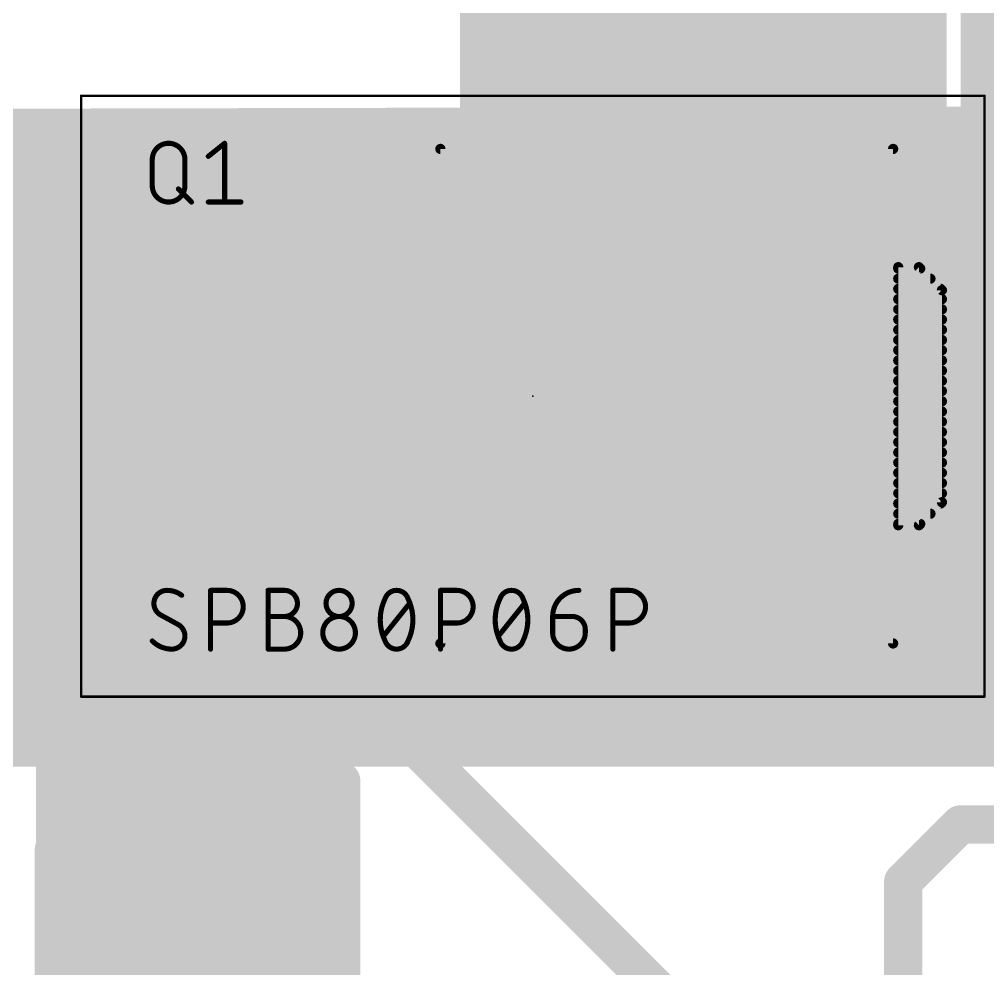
# Model space of a CAD drawing. Extents: x 0 to 6.01, y 0 to 3.
# Drawn here: x 0.448 to 1.206, y 0.652 to 1.395 of the extents above; entities that cross this region are included whole.
import ezdxf

# ---------------------------------------------------------------- set-up
doc = ezdxf.new("R2010")
doc.units = 0
for name, color, linetype in [('1', 12, 'CONTINUOUS'), ('16', 132, 'CONTINUOUS'), ('18', 110, 'CONTINUOUS'), ('21', 253, 'CONTINUOUS'), ('23', 53, 'CONTINUOUS'), ('25', 253, 'CONTINUOUS'), ('27', 253, 'CONTINUOUS'), ('39', 12, 'CONTINUOUS'), ('51', 253, 'CONTINUOUS')]:
    doc.layers.add(name, color=color, linetype=linetype)

# ---------------------------------------------------------------- blocks, each defined once
blk = doc.blocks.new('RECT')
blk.add_solid([(-0.5, -0.5), (0.5, -0.5), (-0.5, 0.5), (0.5, 0.5)])
blk = doc.blocks.new('ROUNDV')
at = {"const_width": 0.5}
blk.add_lwpolyline([(0, -0.25, 1), (0, 0.25, 1), (0, -0.25)], format="xyb", dxfattribs=at)

msp = doc.modelspace()

# ---------------------------------------------------------------- linework, layer by layer
at = {"layer": '1', "const_width": 0.03}
for points in [[(0.808, 1.258858), (0.808, 1.725)], [(1.159, 1.641), (1.159, 1.258858)], [(1.2, 1.481), (1.2, 1.275)], [(0.808, 1.41), (1.159, 1.41)], [(0.808, 1.38), (1.159, 1.38)], [(0.808, 1.35), (1.159, 1.35)], [(0.808, 1.32), (1.159, 1.32)], [(0.808, 1.29), (1.159, 1.29)], [(1.57252, 0.90248), (1.2, 1.275)], [(0.808, 1.26), (1.159, 1.26)], [(0.972795, 1.258858), (0.808, 1.258858)], [(0.972795, 1.115), (0.972795, 1.258858)], [(1.159, 1.258858), (1.002795, 1.258858)], [(1.002795, 1.258858), (1.002795, 1.115)], [(0.972795, 1.23), (1.002795, 1.23)], [(0.681, 1.2), (0.590157, 1.2)], [(0.748, 1.133), (0.681, 1.2)], [(0.972795, 1.2), (1.002795, 1.2)], [(0.972795, 1.17), (1.002795, 1.17)], [(0.972795, 1.14), (1.002795, 1.14)], [(0.748, 0.835465), (0.748, 1.133)], [(1.002795, 1.115), (0.972795, 1.115)], [(0.972795, 0.941142), (0.972795, 1.085)], [(0.972795, 1.085), (1.002795, 1.085)], [(1.002795, 1.085), (1.002795, 0.941142)], [(0.972795, 1.08), (1.002795, 1.08)], [(0.476, 1.07), (0.688, 1.07)], [(0.476, 0.69), (0.476, 1.07)], [(0.688, 1.07), (0.688, 0.82353)], [(0.476, 1.05), (0.688, 1.05)], [(0.972795, 1.05), (1.002795, 1.05)], [(0.507292, 1.039104), (0.50381, 1.035622)], [(0.511386, 1.04184), (0.507292, 1.039104)], [(0.515936, 1.043724), (0.511386, 1.04184)], [(0.520766, 1.044685), (0.515936, 1.043724)], [(0.590157, 1.044685), (0.520766, 1.044685)], [(0.590157, 1.000001), (0.590157, 1.044685)], [(0.659549, 1.044685), (0.590158, 1.044685)], [(0.590158, 1.044685), (0.590158, 1.000001)], [(0.664379, 1.043724), (0.659549, 1.044685)], [(0.668929, 1.04184), (0.664379, 1.043724)], [(0.673023, 1.039104), (0.668929, 1.04184)], [(0.676505, 1.035622), (0.673023, 1.039104)], [(0.501074, 1.031527), (0.499189, 1.026977)], [(0.50381, 1.035622), (0.501074, 1.031527)], [(0.679241, 1.031527), (0.676505, 1.035622)], [(0.681126, 1.026977), (0.679241, 1.031527)], [(0.499189, 1.026977), (0.498228, 1.022147)], [(0.682086, 1.022147), (0.681126, 1.026977)], [(0.476, 1.02), (0.498228, 1.02)], [(0.498228, 1.022147), (0.498228, 1)], [(0.590157, 1.02), (0.590158, 1.02)], [(0.682086, 1), (0.682086, 1.022147)], [(0.682086, 1.02), (0.688, 1.02)], [(0.972795, 1.02), (1.002795, 1.02)], [(0.498228, 1), (0.590156, 1)], [(0.590156, 0.999999), (0.498228, 0.999999)], [(0.498228, 0.999999), (0.498228, 0.977853)], [(0.590156, 1), (0.590156, 0.999999)], [(0.590158, 1.000001), (0.590157, 1.000001)], [(0.590157, 0.955315), (0.590157, 0.999999)], [(0.590157, 0.999999), (0.590158, 0.999999)], [(0.590158, 0.999999), (0.590158, 0.955315)], [(0.590159, 0.999999), (0.590159, 1)], [(0.590159, 1), (0.682086, 1)], [(0.682086, 0.999999), (0.590159, 0.999999)], [(0.682086, 0.977853), (0.682086, 0.999999)], [(0.476, 0.99), (0.498228, 0.99)], [(0.590157, 0.99), (0.590158, 0.99)], [(0.682086, 0.99), (0.688, 0.99)], [(0.972795, 0.99), (1.002795, 0.99)], [(0.498228, 0.977853), (0.499189, 0.973023)], [(0.499189, 0.973023), (0.501074, 0.968473)], [(0.679241, 0.968473), (0.681126, 0.973023)], [(0.681126, 0.973023), (0.682086, 0.977853)], [(0.501074, 0.968473), (0.50381, 0.964378)], [(0.50381, 0.964378), (0.507292, 0.960896)], [(0.673023, 0.960896), (0.676505, 0.964378)], [(0.676505, 0.964378), (0.679241, 0.968473)], [(0.476, 0.96), (0.508633, 0.96)], [(0.507292, 0.960896), (0.511386, 0.95816)], [(0.511386, 0.95816), (0.515936, 0.956276)], [(0.515936, 0.956276), (0.520766, 0.955315)], [(0.590157, 0.96), (0.590158, 0.96)], [(0.659549, 0.955315), (0.664379, 0.956276)], [(0.664379, 0.956276), (0.668929, 0.95816)], [(0.668929, 0.95816), (0.673023, 0.960896)], [(0.671682, 0.96), (0.688, 0.96)], [(0.972795, 0.96), (1.002795, 0.96)], [(0.520766, 0.955315), (0.590157, 0.955315)], [(0.590158, 0.955315), (0.659549, 0.955315)], [(0.808, 0.921), (0.808, 0.941142)], [(0.808, 0.941142), (0.972795, 0.941142)], [(1.002795, 0.941142), (1.159, 0.941142)], [(1.159, 0.941142), (1.159, 0.921)], [(0.476, 0.93), (0.688, 0.93)], [(0.808, 0.93), (1.159, 0.93)], [(1.159, 0.921), (0.808, 0.921)], [(0.476, 0.9), (0.688, 0.9)], [(0.476, 0.87), (0.688, 0.87)], [(0.476, 0.84), (0.688, 0.84)], [(0.975, 0.608465), (0.748, 0.835465)], [(0.688, 0.82353), (0.697134, 0.801477)], [(0.476, 0.81), (0.693604, 0.81)], [(0.697134, 0.801477), (0.7, 0.798612)], [(0.7, 0.798612), (0.7, 0.69)], [(0.476, 0.78), (0.7, 0.78)], [(1.184764, 0.764764), (1.14, 0.72)], [(1.300945, 0.764764), (1.184764, 0.764764)], [(0.475, 0.4), (0.475, 0.745)], [(0.475, 0.745), (0.7, 0.745)], [(0.476, 0.75), (0.7, 0.75)], [(0.7, 0.745), (0.7, 0.075)], [(0.475, 0.72), (0.7, 0.72)], [(0.476, 0.72), (0.7, 0.72)], [(1.14, 0.72), (1.14, 0.67)], [(0.475, 0.69), (0.7, 0.69)], [(0.7, 0.69), (0.476, 0.69)], [(0.476, 0.69), (0.7, 0.69)], [(0.475, 0.66), (0.7, 0.66)]]:
    msp.add_lwpolyline(points, dxfattribs=at)
at = {"layer": '1', "const_width": 0.015}
for points in [[(0.808, 1.3875, 1), (0.808, 1.3725)], [(1.159, 1.3725, 1), (1.159, 1.3875)], [(0.808, 1.3575, 1), (0.808, 1.3425)], [(1.159, 1.3425, 1), (1.159, 1.3575)], [(0.808, 1.3275, 1), (0.808, 1.3125)], [(1.159, 1.3125, 1), (1.159, 1.3275)], [(0.808, 1.2975, 1), (0.808, 1.2825)], [(1.159, 1.2825, 1), (1.159, 1.2975)], [(1.205303, 1.280303, 1), (1.194697, 1.269697)], [(1.1925, 1.275, 1), (1.2075, 1.275)], [(0.808, 1.2675, 1), (0.808, 1.2525)], [(0.808, 1.266358, 1), (0.808, 1.251358)], [(0.980295, 1.258858, 1), (0.965295, 1.258858)], [(0.972795, 1.251358, 1), (0.972795, 1.266358)], [(1.002795, 1.266358, 1), (1.002795, 1.251358)], [(1.010295, 1.258858, 1), (0.995295, 1.258858)], [(1.159, 1.2525, 1), (1.159, 1.2675)], [(1.159, 1.251358, 1), (1.159, 1.266358)], [(0.8005, 1.258858, 1), (0.8155, 1.258858)], [(1.1515, 1.258858, 1), (1.1665, 1.258858)], [(0.972795, 1.2375, 1), (0.972795, 1.2225)], [(1.002795, 1.2225, 1), (1.002795, 1.2375)], [(0.590157, 1.2075, 1), (0.590157, 1.1925)], [(0.686303, 1.205303, 1), (0.675697, 1.194697)], [(0.681, 1.1925, 1), (0.681, 1.2075)], [(0.972795, 1.2075, 1), (0.972795, 1.1925)], [(1.002795, 1.1925, 1), (1.002795, 1.2075)], [(0.972795, 1.1775, 1), (0.972795, 1.1625)], [(1.002795, 1.1625, 1), (1.002795, 1.1775)], [(0.972795, 1.1475, 1), (0.972795, 1.1325)], [(1.002795, 1.1325, 1), (1.002795, 1.1475)], [(0.7555, 1.133, 1), (0.7405, 1.133)], [(0.742697, 1.127697, 1), (0.753303, 1.138303)], [(0.972795, 1.1225, 1), (0.972795, 1.1075)], [(1.002795, 1.1075, 1), (1.002795, 1.1225)], [(0.965295, 1.115, 1), (0.980295, 1.115)], [(0.995295, 1.115, 1), (1.010295, 1.115)], [(0.980295, 1.085, 1), (0.965295, 1.085)], [(0.972795, 1.0925, 1), (0.972795, 1.0775)], [(1.010295, 1.085, 1), (0.995295, 1.085)], [(1.002795, 1.0775, 1), (1.002795, 1.0925)], [(0.972795, 1.0875, 1), (0.972795, 1.0725)], [(1.002795, 1.0725, 1), (1.002795, 1.0875)], [(0.476, 1.0775, 1), (0.476, 1.0625)], [(0.4835, 1.07, 1), (0.4685, 1.07)], [(0.6955, 1.07, 1), (0.6805, 1.07)], [(0.688, 1.0625, 1), (0.688, 1.0775)], [(0.476, 1.0575, 1), (0.476, 1.0425)], [(0.688, 1.0425, 1), (0.688, 1.0575)], [(0.972795, 1.0575, 1), (0.972795, 1.0425)], [(1.002795, 1.0425, 1), (1.002795, 1.0575)], [(0.512595, 1.0338, 1), (0.501988, 1.044407)], [(0.508516, 1.048769, 1), (0.514256, 1.034911)], [(0.515553, 1.035604, 1), (0.507219, 1.048076)], [(0.514473, 1.05108, 1), (0.517399, 1.036368)], [(0.518806, 1.036795, 1), (0.513066, 1.050653)], [(0.520766, 1.052185, 1), (0.520766, 1.037185)], [(0.522229, 1.037329, 1), (0.519303, 1.052041)], [(0.597657, 1.044685, 1), (0.582657, 1.044685)], [(0.590158, 1.052185, 1), (0.590158, 1.037185)], [(0.597658, 1.044685, 1), (0.582658, 1.044685)], [(0.590157, 1.037185, 1), (0.590157, 1.052185)], [(0.661012, 1.052041, 1), (0.658086, 1.037329)], [(0.667249, 1.050653, 1), (0.661509, 1.036795)], [(0.659549, 1.037185, 1), (0.659549, 1.052185)], [(0.673095, 1.048076, 1), (0.664762, 1.035604)], [(0.662916, 1.036368, 1), (0.665842, 1.05108)], [(0.678326, 1.044407, 1), (0.66772, 1.0338)], [(0.666058, 1.034911, 1), (0.671799, 1.048769)], [(0.508003, 1.028657, 1), (0.494144, 1.034397)], [(0.498506, 1.040925, 1), (0.509113, 1.030318)], [(0.510046, 1.031455, 1), (0.497574, 1.039788)], [(0.503125, 1.04534, 1), (0.511459, 1.032868)], [(0.668856, 1.032868, 1), (0.67719, 1.04534)], [(0.682741, 1.039788, 1), (0.670269, 1.031455)], [(0.671202, 1.030318, 1), (0.681809, 1.040925)], [(0.68617, 1.034397, 1), (0.672312, 1.028657)], [(0.506545, 1.025514, 1), (0.491833, 1.02844)], [(0.494838, 1.035694, 1), (0.50731, 1.02736)], [(0.673005, 1.02736, 1), (0.685477, 1.035694)], [(0.688482, 1.02844, 1), (0.67377, 1.025514)], [(0.476, 1.0275, 1), (0.476, 1.0125)], [(0.505728, 1.022147, 1), (0.490728, 1.022147)], [(0.490872, 1.02361, 1), (0.505584, 1.020684)], [(0.49226, 1.029847, 1), (0.506118, 1.024107)], [(0.498228, 1.0125, 1), (0.498228, 1.0275)], [(0.590157, 1.0275, 1), (0.590157, 1.0125)], [(0.590158, 1.0125, 1), (0.590158, 1.0275)], [(0.674197, 1.024107, 1), (0.688055, 1.029847)], [(0.689586, 1.022147, 1), (0.674586, 1.022147)], [(0.682086, 1.0275, 1), (0.682086, 1.0125)], [(0.674731, 1.020684, 1), (0.689442, 1.02361)], [(0.688, 1.0125, 1), (0.688, 1.0275)], [(0.972795, 1.0275, 1), (0.972795, 1.0125)], [(1.002795, 1.0125, 1), (1.002795, 1.0275)], [(0.498228, 1.0075, 1), (0.498228, 0.9925)], [(0.498228, 1.007499, 1), (0.498228, 0.992499)], [(0.505728, 0.999999, 1), (0.490728, 0.999999)], [(0.597656, 1, 1), (0.582656, 1)], [(0.590157, 1.007501, 1), (0.590157, 0.992501)], [(0.597657, 0.999999, 1), (0.582657, 0.999999)], [(0.590157, 1.007499, 1), (0.590157, 0.992499)], [(0.597658, 0.999999, 1), (0.582658, 0.999999)], [(0.597659, 1, 1), (0.582659, 1)], [(0.590159, 1.0075, 1), (0.590159, 0.9925)], [(0.590159, 1.007499, 1), (0.590159, 0.992499)], [(0.590156, 0.9925, 1), (0.590156, 1.0075)], [(0.590156, 0.992499, 1), (0.590156, 1.007499)], [(0.590158, 0.992501, 1), (0.590158, 1.007501)], [(0.590158, 0.992499, 1), (0.590158, 1.007499)], [(0.689586, 0.999999, 1), (0.674586, 0.999999)], [(0.682086, 0.9925, 1), (0.682086, 1.0075)], [(0.682086, 0.992499, 1), (0.682086, 1.007499)], [(0.476, 0.9975, 1), (0.476, 0.9825)], [(0.490728, 1, 1), (0.505728, 1)], [(0.498228, 0.9825, 1), (0.498228, 0.9975)], [(0.582656, 0.999999, 1), (0.597656, 0.999999)], [(0.582657, 1.000001, 1), (0.597657, 1.000001)], [(0.590157, 0.9975, 1), (0.590157, 0.9825)], [(0.582658, 1.000001, 1), (0.597658, 1.000001)], [(0.582659, 0.999999, 1), (0.597659, 0.999999)], [(0.590158, 0.9825, 1), (0.590158, 0.9975)], [(0.674586, 1, 1), (0.689586, 1)], [(0.682086, 0.9975, 1), (0.682086, 0.9825)], [(0.688, 0.9825, 1), (0.688, 0.9975)], [(0.972795, 0.9975, 1), (0.972795, 0.9825)], [(1.002795, 0.9825, 1), (1.002795, 0.9975)], [(0.505584, 0.979316, 1), (0.490872, 0.976389)], [(0.506118, 0.975893, 1), (0.49226, 0.970153)], [(0.688055, 0.970153, 1), (0.674197, 0.975893)], [(0.689442, 0.976389, 1), (0.674731, 0.979316)], [(0.490728, 0.977853, 1), (0.505728, 0.977853)], [(0.491833, 0.971559, 1), (0.506545, 0.974486)], [(0.50731, 0.97264, 1), (0.494838, 0.964306)], [(0.494144, 0.965603, 1), (0.508003, 0.971343)], [(0.509113, 0.969682, 1), (0.498506, 0.959075)], [(0.681809, 0.959075, 1), (0.671202, 0.969682)], [(0.672312, 0.971343, 1), (0.68617, 0.965603)], [(0.685477, 0.964306, 1), (0.673005, 0.97264)], [(0.67377, 0.974486, 1), (0.688482, 0.971559)], [(0.674586, 0.977853, 1), (0.689586, 0.977853)], [(0.476, 0.9675, 1), (0.476, 0.9525)], [(0.497574, 0.960212, 1), (0.510046, 0.968545)], [(0.511459, 0.967132, 1), (0.503125, 0.95466)], [(0.501988, 0.955593, 1), (0.512595, 0.966199)], [(0.514256, 0.965089, 1), (0.508516, 0.951231)], [(0.507219, 0.951924, 1), (0.515553, 0.964396)], [(0.517399, 0.963632, 1), (0.514473, 0.94892)], [(0.508633, 0.9525, 1), (0.508633, 0.9675)], [(0.513066, 0.949347, 1), (0.518806, 0.963205)], [(0.590157, 0.9675, 1), (0.590157, 0.9525)], [(0.590158, 0.9525, 1), (0.590158, 0.9675)], [(0.661509, 0.963205, 1), (0.667249, 0.949347)], [(0.664762, 0.964396, 1), (0.673095, 0.951924)], [(0.665842, 0.94892, 1), (0.662916, 0.963632)], [(0.671682, 0.9675, 1), (0.671682, 0.9525)], [(0.66772, 0.966199, 1), (0.678326, 0.955593)], [(0.671799, 0.951231, 1), (0.666058, 0.965089)], [(0.67719, 0.95466, 1), (0.668856, 0.967132)], [(0.670269, 0.968545, 1), (0.682741, 0.960212)], [(0.688, 0.9525, 1), (0.688, 0.9675)], [(0.972795, 0.9675, 1), (0.972795, 0.9525)], [(1.002795, 0.9525, 1), (1.002795, 0.9675)], [(0.520766, 0.962815, 1), (0.520766, 0.947815)], [(0.519303, 0.947959, 1), (0.522229, 0.962671)], [(0.590158, 0.962815, 1), (0.590158, 0.947815)], [(0.590157, 0.947815, 1), (0.590157, 0.962815)], [(0.658086, 0.962671, 1), (0.661012, 0.947959)], [(0.659549, 0.947815, 1), (0.659549, 0.962815)], [(0.582657, 0.955315, 1), (0.597657, 0.955315)], [(0.582658, 0.955315, 1), (0.597658, 0.955315)], [(0.8155, 0.941142, 1), (0.8005, 0.941142)], [(0.808, 0.948642, 1), (0.808, 0.933642)], [(0.972795, 0.933642, 1), (0.972795, 0.948642)], [(1.002795, 0.948642, 1), (1.002795, 0.933642)], [(1.1665, 0.941142, 1), (1.1515, 0.941142)], [(1.159, 0.933642, 1), (1.159, 0.948642)], [(0.965295, 0.941142, 1), (0.980295, 0.941142)], [(0.995295, 0.941142, 1), (1.010295, 0.941142)], [(0.476, 0.9375, 1), (0.476, 0.9225)], [(0.688, 0.9225, 1), (0.688, 0.9375)], [(0.808, 0.9375, 1), (0.808, 0.9225)], [(1.159, 0.9225, 1), (1.159, 0.9375)], [(0.808, 0.9285, 1), (0.808, 0.9135)], [(1.159, 0.9135, 1), (1.159, 0.9285)], [(0.8005, 0.921, 1), (0.8155, 0.921)], [(1.1515, 0.921, 1), (1.1665, 0.921)], [(0.476, 0.9075, 1), (0.476, 0.8925)], [(0.688, 0.8925, 1), (0.688, 0.9075)], [(0.476, 0.8775, 1), (0.476, 0.8625)], [(0.688, 0.8625, 1), (0.688, 0.8775)], [(0.476, 0.8475, 1), (0.476, 0.8325)], [(0.688, 0.8325, 1), (0.688, 0.8475)], [(0.753303, 0.840768, 1), (0.742697, 0.830161)], [(0.7405, 0.835465, 1), (0.7555, 0.835465)], [(0.694929, 0.8264, 1), (0.681071, 0.82066)], [(0.6805, 0.82353, 1), (0.6955, 0.82353)], [(0.476, 0.8175, 1), (0.476, 0.8025)], [(0.693604, 0.8025, 1), (0.693604, 0.8175)], [(0.702438, 0.806781, 1), (0.691831, 0.796174)], [(0.690205, 0.798607, 1), (0.704064, 0.804347)], [(0.7075, 0.798612, 1), (0.6925, 0.798612)], [(0.694697, 0.793308, 1), (0.705303, 0.803915)], [(0.476, 0.7875, 1), (0.476, 0.7725)], [(0.7, 0.7725, 1), (0.7, 0.7875)], [(1.184764, 0.772264, 1), (1.184764, 0.757264)], [(1.190067, 0.75946, 1), (1.17946, 0.770067)], [(0.4825, 0.745, 1), (0.4675, 0.745)], [(0.475, 0.7525, 1), (0.475, 0.7375)], [(0.476, 0.7575, 1), (0.476, 0.7425)], [(0.7075, 0.745, 1), (0.6925, 0.745)], [(0.7, 0.7425, 1), (0.7, 0.7575)], [(0.7, 0.7375, 1), (0.7, 0.7525)], [(0.475, 0.7275, 1), (0.475, 0.7125)], [(0.476, 0.7275, 1), (0.476, 0.7125)], [(0.7, 0.7125, 1), (0.7, 0.7275)], [(0.7, 0.7125, 1), (0.7, 0.7275)], [(1.1475, 0.72, 1), (1.1325, 0.72)], [(1.134697, 0.725303, 1), (1.145303, 0.714697)], [(0.475, 0.6975, 1), (0.475, 0.6825)], [(0.476, 0.6975, 1), (0.476, 0.6825)], [(0.476, 0.6975, 1), (0.476, 0.6825)], [(0.4685, 0.69, 1), (0.4835, 0.69)], [(0.6925, 0.69, 1), (0.7075, 0.69)], [(0.7, 0.6825, 1), (0.7, 0.6975)], [(0.7, 0.6825, 1), (0.7, 0.6975)], [(0.7, 0.6825, 1), (0.7, 0.6975)], [(0.475, 0.6675, 1), (0.475, 0.6525)], [(0.7, 0.6525, 1), (0.7, 0.6675)], [(1.1325, 0.67, 1), (1.1475, 0.67)]]:
    msp.add_lwpolyline(points, format="xyb", dxfattribs=at)
at = {"layer": '16', "const_width": 0.03}
for points in [[(0.405, 1.31), (2.615, 1.315)], [(0.105, 1.29), (3.27, 1.29)], [(0.105, 1.26), (3.27, 1.26)], [(0.105, 1.23), (3.27, 1.23)], [(0.105, 1.2), (3.27, 1.2)], [(0.105, 1.17), (3.27, 1.17)], [(0.105, 1.14), (3.265, 1.14)], [(0.105, 1.11), (3.235, 1.11)], [(0.105, 1.08), (3.205, 1.08)], [(0.105, 1.05), (3.175, 1.05)], [(0.105, 1.02), (3.145, 1.02)], [(0.105, 0.99), (3.115, 0.99)], [(0.105, 0.96), (3.085, 0.96)], [(0.105, 0.93), (3.055, 0.93)], [(0.105, 0.9), (3.025, 0.9)], [(0.105, 0.87), (2.995, 0.87)], [(0.105, 0.84), (2.965, 0.84)], [(2.95, 0.825), (0.105, 0.825)], [(1.14, 0.67), (1.14, 0.525709)]]:
    msp.add_lwpolyline(points, dxfattribs=at)
at = {"layer": '16', "const_width": 0.015}
msp.add_lwpolyline([(1.1475, 0.67, 1), (1.1325, 0.67)], format="xyb", dxfattribs=at)
at = {"layer": '21', "const_width": 0.008}
for points in [[(0.777598, 0.906417), (0.777598, 1.293583)], [(0.777598, 1.293583), (1.132087, 1.293583)], [(1.132087, 0.906417), (0.777598, 0.906417)]]:
    msp.add_lwpolyline(points, dxfattribs=at)
at = {"layer": '21', "const_width": 0.004}
for points in [[(0.779598, 1.293583, 1), (0.775598, 1.293583)], [(0.777598, 1.295583, 1), (0.777598, 1.291583)], [(1.132087, 1.291583, 1), (1.132087, 1.295583)], [(0.777598, 0.908417, 1), (0.777598, 0.904417)], [(1.132087, 0.904417, 1), (1.132087, 0.908417)], [(0.775598, 0.906417, 1), (0.779598, 0.906417)]]:
    msp.add_lwpolyline(points, format="xyb", dxfattribs=at)
at = {"layer": '23'}
msp.add_point((0.85, 1.1), dxfattribs=at)
at = {"layer": '25'}
for points, const_width in [([(0.577555, 1.285222, 1), (0.552, 1.285222)], 0.004), ([(0.609651, 1.298, 1), (0.607651, 1.298)], 0.002), ([(0.609276, 1.297219, 1), (0.608027, 1.298781)], 0.002), ([(0.595249, 1.288559, 1), (0.596498, 1.286997)], 0.002), ([(0.553, 1.285222, 1), (0.551, 1.285222)], 0.002), ([(0.551, 1.285222, 1), (0.553, 1.285222)], 0.002), ([(0.578555, 1.285222, 1), (0.576555, 1.285222)], 0.002), ([(0.576555, 1.285222, 1), (0.578555, 1.285222)], 0.002), ([(0.552, 1.264778, 1), (0.577555, 1.264778)], 0.004), ([(0.553, 1.264778, 1), (0.551, 1.264778)], 0.002), ([(0.578555, 1.264778, 1), (0.576555, 1.264778)], 0.002), ([(0.551, 1.264778, 1), (0.553, 1.264778)], 0.002), ([(0.573151, 1.262929, 1), (0.571737, 1.261515)], 0.002), ([(0.576555, 1.264778, 1), (0.578555, 1.264778)], 0.002), ([(0.581959, 1.251293, 1), (0.583374, 1.252707)], 0.002), ([(0.595874, 1.253, 1), (0.595874, 1.251)], 0.002), ([(0.607651, 1.252, 1), (0.609651, 1.252)], 0.002), ([(0.621429, 1.251, 1), (0.621429, 1.253)], 0.002)]:
    msp.add_lwpolyline(points, format="xyb", dxfattribs=dict(at, const_width=const_width))
at = {"layer": '25', "const_width": 0.004}
for points in [[(0.595874, 1.287778), (0.608651, 1.298)], [(0.608651, 1.298), (0.608651, 1.252)], [(0.552, 1.264778), (0.552, 1.285222)], [(0.577555, 1.285222), (0.577555, 1.264778)], [(0.572444, 1.262222), (0.582667, 1.252)], [(0.595874, 1.252), (0.621429, 1.252)]]:
    msp.add_lwpolyline(points, dxfattribs=at)
at = {"layer": '27'}
for points, const_width in [([(0.5635, 0.948, 0.414217), (0.553278, 0.937778)], 0.004), ([(0.575, 0.944167, 0.162274), (0.5635, 0.948)], 0.004), ([(0.5635, 0.949, 1), (0.5635, 0.947)], 0.002), ([(0.5635, 0.947, 1), (0.5635, 0.949)], 0.002), ([(0.598667, 0.948, 1), (0.596667, 0.948)], 0.002), ([(0.597667, 0.949, 1), (0.597667, 0.947)], 0.002), ([(0.610444, 0.922444, 1), (0.610444, 0.948)], 0.004), ([(0.610444, 0.949, 1), (0.610444, 0.947)], 0.002), ([(0.610444, 0.947, 1), (0.610444, 0.949)], 0.002), ([(0.643666, 0.948, 1), (0.641666, 0.948)], 0.002), ([(0.642666, 0.949, 1), (0.642666, 0.947)], 0.002), ([(0.655444, 0.927555, 1), (0.655444, 0.948)], 0.004), ([(0.655444, 0.949, 1), (0.655444, 0.947)], 0.002), ([(0.655444, 0.947, 1), (0.655444, 0.949)], 0.002), ([(0.7085, 0.937778, 1), (0.688055, 0.937778)], 0.004), ([(0.743277, 0.948, 0.320464), (0.734333, 0.941611)], 0.004), ([(0.752222, 0.941611, 0.320465), (0.743277, 0.948)], 0.004), ([(0.743277, 0.949, 1), (0.743277, 0.947)], 0.002), ([(0.743277, 0.947, 1), (0.743277, 0.949)], 0.002), ([(0.778666, 0.948, 1), (0.776666, 0.948)], 0.002), ([(0.777666, 0.949, 1), (0.777666, 0.947)], 0.002), ([(0.790444, 0.922444, 1), (0.790444, 0.948)], 0.004), ([(0.790444, 0.949, 1), (0.790444, 0.947)], 0.002), ([(0.790444, 0.947, 1), (0.790444, 0.949)], 0.002), ([(0.833277, 0.948, 0.320464), (0.824332, 0.941611)], 0.004), ([(0.842221, 0.941611, 0.320465), (0.833277, 0.948)], 0.004), ([(0.833277, 0.949, 1), (0.833277, 0.947)], 0.002), ([(0.833277, 0.947, 1), (0.833277, 0.949)], 0.002), ([(0.885944, 0.948, 0.414212), (0.865499, 0.927555)], 0.004), ([(0.885944, 0.947, 1), (0.885944, 0.949)], 0.002), ([(0.913666, 0.948, 1), (0.911666, 0.948)], 0.002), ([(0.912666, 0.949, 1), (0.912666, 0.947)], 0.002), ([(0.925443, 0.922444, 1), (0.925443, 0.948)], 0.004), ([(0.925443, 0.949, 1), (0.925443, 0.947)], 0.002), ([(0.925443, 0.947, 1), (0.925443, 0.949)], 0.002), ([(0.5744, 0.943367, 1), (0.5756, 0.944967)], 0.002), ([(0.734333, 0.941611, 0.113888), (0.7305, 0.925)], 0.004), ([(0.733387, 0.941935, 1), (0.735279, 0.941287)], 0.002), ([(0.735232, 0.941173, 1), (0.733434, 0.942049)], 0.002), ([(0.756055, 0.925, 0.113888), (0.752222, 0.941611)], 0.004), ([(0.753121, 0.942049, 1), (0.751323, 0.941173)], 0.002), ([(0.751276, 0.941287, 1), (0.753168, 0.941935)], 0.002), ([(0.824333, 0.941611, 0.113888), (0.820499, 0.925)], 0.004), ([(0.823386, 0.941935, 1), (0.825278, 0.941287)], 0.002), ([(0.825231, 0.941173, 1), (0.823434, 0.942049)], 0.002), ([(0.846055, 0.925, 0.113888), (0.842221, 0.941611)], 0.004), ([(0.84312, 0.942049, 1), (0.841323, 0.941173)], 0.002), ([(0.841276, 0.941287, 1), (0.843167, 0.941935)], 0.002), ([(0.553278, 0.937778, 0.265567), (0.558389, 0.928833)], 0.004), ([(0.554278, 0.937778, 1), (0.552278, 0.937778)], 0.002), ([(0.552278, 0.937778, 1), (0.554278, 0.937778)], 0.002), ([(0.688055, 0.937778, 1), (0.7085, 0.937778)], 0.004), ([(0.689055, 0.937778, 1), (0.687055, 0.937778)], 0.002), ([(0.687055, 0.937778, 1), (0.689055, 0.937778)], 0.002), ([(0.7095, 0.937778, 1), (0.7075, 0.937778)], 0.002), ([(0.7075, 0.937778, 1), (0.7095, 0.937778)], 0.002), ([(0.75428, 0.937153, 1), (0.752719, 0.938402)], 0.002), ([(0.84428, 0.937153, 1), (0.842718, 0.938402)], 0.002), ([(0.558868, 0.929711, 1), (0.55791, 0.927955)], 0.002), ([(0.557881, 0.927972, 1), (0.558896, 0.929695)], 0.002), ([(0.642666, 0.928555, 1), (0.642666, 0.926555)], 0.002), ([(0.655444, 0.902, 1), (0.655444, 0.927555)], 0.004), ([(0.655444, 0.928555, 1), (0.655444, 0.926555)], 0.002), ([(0.655444, 0.928555, 1), (0.655444, 0.926555)], 0.002), ([(0.655444, 0.926555, 1), (0.655444, 0.928555)], 0.002), ([(0.711055, 0.914778, 1), (0.6855, 0.914778)], 0.004), ([(0.7305, 0.925, 0.113886), (0.734333, 0.908389)], 0.004), ([(0.7315, 0.925, 1), (0.7295, 0.925)], 0.002), ([(0.7295, 0.925, 1), (0.7315, 0.925)], 0.002), ([(0.752222, 0.908389, 0.113886), (0.756055, 0.925)], 0.004), ([(0.757055, 0.925, 1), (0.755055, 0.925)], 0.002), ([(0.755055, 0.925, 1), (0.757055, 0.925)], 0.002), ([(0.820499, 0.925, 0.113886), (0.824333, 0.908389)], 0.004), ([(0.821499, 0.925, 1), (0.819499, 0.925)], 0.002), ([(0.819499, 0.925, 1), (0.821499, 0.925)], 0.002), ([(0.842221, 0.908389, 0.113886), (0.846055, 0.925)], 0.004), ([(0.847055, 0.925, 1), (0.845055, 0.925)], 0.002), ([(0.845055, 0.925, 1), (0.847055, 0.925)], 0.002), ([(0.865499, 0.928555, 1), (0.865499, 0.926555)], 0.002), ([(0.866499, 0.927555, 1), (0.864499, 0.927555)], 0.002), ([(0.864499, 0.927555, 1), (0.866499, 0.927555)], 0.002), ([(0.891055, 0.917333, 0.414214), (0.880832, 0.927555)], 0.004), ([(0.880832, 0.928555, 1), (0.880832, 0.926555)], 0.002), ([(0.880832, 0.926555, 1), (0.880832, 0.928555)], 0.002), ([(0.577555, 0.912222, 0.265565), (0.572444, 0.921167)], 0.004), ([(0.572952, 0.922028, 1), (0.571937, 0.920305)], 0.002), ([(0.571966, 0.920289, 1), (0.572923, 0.922044)], 0.002), ([(0.597667, 0.923444, 1), (0.597667, 0.921444)], 0.002), ([(0.610444, 0.923444, 1), (0.610444, 0.921444)], 0.002), ([(0.610444, 0.921444, 1), (0.610444, 0.923444)], 0.002), ([(0.777666, 0.923444, 1), (0.777666, 0.921444)], 0.002), ([(0.790444, 0.923444, 1), (0.790444, 0.921444)], 0.002), ([(0.790444, 0.921444, 1), (0.790444, 0.923444)], 0.002), ([(0.892055, 0.917333, 1), (0.890055, 0.917333)], 0.002), ([(0.890055, 0.917333, 1), (0.892055, 0.917333)], 0.002), ([(0.912666, 0.923444, 1), (0.912666, 0.921444)], 0.002), ([(0.925443, 0.923444, 1), (0.925443, 0.921444)], 0.002), ([(0.925443, 0.921444, 1), (0.925443, 0.923444)], 0.002), ([(0.552, 0.908389, 0.199996), (0.567333, 0.902)], 0.004), ([(0.55271, 0.909093, 1), (0.55129, 0.907685)], 0.002), ([(0.567333, 0.902, 0.414214), (0.577555, 0.912222)], 0.004), ([(0.578555, 0.912222, 1), (0.576555, 0.912222)], 0.002), ([(0.576555, 0.912222, 1), (0.578555, 0.912222)], 0.002), ([(0.6855, 0.914778, 1), (0.711055, 0.914778)], 0.004), ([(0.6865, 0.914778, 1), (0.6845, 0.914778)], 0.002), ([(0.6845, 0.914778, 1), (0.6865, 0.914778)], 0.002), ([(0.712055, 0.914778, 1), (0.710055, 0.914778)], 0.002), ([(0.710055, 0.914778, 1), (0.712055, 0.914778)], 0.002), ([(0.732274, 0.912847, 1), (0.733836, 0.911597)], 0.002), ([(0.734333, 0.908389, 0.320461), (0.743277, 0.902)], 0.004), ([(0.735279, 0.908713, 1), (0.733387, 0.908064)], 0.002), ([(0.733434, 0.907951, 1), (0.735232, 0.908827)], 0.002), ([(0.743277, 0.902, 0.320462), (0.752222, 0.908389)], 0.004), ([(0.751323, 0.908827, 1), (0.753121, 0.907951)], 0.002), ([(0.753168, 0.908064, 1), (0.751276, 0.908713)], 0.002), ([(0.822274, 0.912847, 1), (0.823836, 0.911597)], 0.002), ([(0.824333, 0.908389, 0.320461), (0.833277, 0.902)], 0.004), ([(0.825278, 0.908713, 1), (0.823387, 0.908064)], 0.002), ([(0.823434, 0.907951, 1), (0.825231, 0.908827)], 0.002), ([(0.833277, 0.902, 0.320462), (0.842221, 0.908389)], 0.004), ([(0.841323, 0.908827, 1), (0.84312, 0.907951)], 0.002), ([(0.843167, 0.908064, 1), (0.841275, 0.908713)], 0.002), ([(0.865499, 0.914778, 1), (0.891055, 0.914778)], 0.004), ([(0.866499, 0.914778, 1), (0.864499, 0.914778)], 0.002), ([(0.864499, 0.914778, 1), (0.866499, 0.914778)], 0.002), ([(0.892055, 0.914778, 1), (0.890055, 0.914778)], 0.002), ([(0.890055, 0.914778, 1), (0.892055, 0.914778)], 0.002), ([(0.567333, 0.903, 1), (0.567333, 0.901)], 0.002), ([(0.567333, 0.901, 1), (0.567333, 0.903)], 0.002), ([(0.596667, 0.902, 1), (0.598667, 0.902)], 0.002), ([(0.642666, 0.903, 1), (0.642666, 0.901)], 0.002), ([(0.641666, 0.902, 1), (0.643666, 0.902)], 0.002), ([(0.655444, 0.903, 1), (0.655444, 0.901)], 0.002), ([(0.655444, 0.901, 1), (0.655444, 0.903)], 0.002), ([(0.743277, 0.903, 1), (0.743277, 0.901)], 0.002), ([(0.743277, 0.901, 1), (0.743277, 0.903)], 0.002), ([(0.776666, 0.902, 1), (0.778666, 0.902)], 0.002), ([(0.833277, 0.903, 1), (0.833277, 0.901)], 0.002), ([(0.833277, 0.901, 1), (0.833277, 0.903)], 0.002), ([(0.911666, 0.902, 1), (0.913666, 0.902)], 0.002)]:
    msp.add_lwpolyline(points, format="xyb", dxfattribs=dict(at, const_width=const_width))
at = {"layer": '27', "const_width": 0.004}
for points in [[(0.597667, 0.902), (0.597667, 0.948)], [(0.597667, 0.948), (0.610444, 0.948)], [(0.642666, 0.902), (0.642666, 0.948)], [(0.642666, 0.948), (0.655444, 0.948)], [(0.777666, 0.902), (0.777666, 0.948)], [(0.777666, 0.948), (0.790444, 0.948)], [(0.912666, 0.902), (0.912666, 0.948)], [(0.912666, 0.948), (0.925443, 0.948)], [(0.733055, 0.912222), (0.7535, 0.937778)], [(0.823055, 0.912222), (0.843499, 0.937778)], [(0.572444, 0.921167), (0.558389, 0.928833)], [(0.642666, 0.927555), (0.655444, 0.927555)], [(0.865499, 0.927555), (0.880832, 0.927555)], [(0.865499, 0.914778), (0.865499, 0.927555)], [(0.610444, 0.922444), (0.597667, 0.922444)], [(0.790444, 0.922444), (0.777666, 0.922444)], [(0.891055, 0.917333), (0.891055, 0.914778)], [(0.925443, 0.922444), (0.912666, 0.922444)], [(0.655444, 0.902), (0.642666, 0.902)]]:
    msp.add_lwpolyline(points, dxfattribs=at)
at = {"layer": '39', "const_width": 0.002}
for points in [[(0.496339, 0.864843), (0.496339, 1.335157)], [(0.496339, 1.335157), (1.203661, 1.335157)], [(1.203661, 1.335157), (1.203661, 0.864843)], [(1.203661, 0.864843), (0.496339, 0.864843)]]:
    msp.add_lwpolyline(points, dxfattribs=at)
at = {"layer": '39', "const_width": 0.001}
for points in [[(0.496839, 1.335157, 1), (0.495839, 1.335157)], [(0.496339, 1.335657, 1), (0.496339, 1.334657)], [(1.204161, 1.335157, 1), (1.203161, 1.335157)], [(1.203661, 1.334657, 1), (1.203661, 1.335657)], [(0.496339, 0.865343, 1), (0.496339, 0.864343)], [(0.495839, 0.864843, 1), (0.496839, 0.864843)], [(1.203161, 0.864843, 1), (1.204161, 0.864843)], [(1.203661, 0.864343, 1), (1.203661, 0.865343)]]:
    msp.add_lwpolyline(points, format="xyb", dxfattribs=at)
at = {"layer": '51', "const_width": 0.008}
for points in [[(1.132087, 1.293583), (1.132087, 0.906417)], [(1.136098, 1.201), (1.152291, 1.201)], [(1.136098, 0.999), (1.136098, 1.201)], [(1.136098, 1.2), (1.153291, 1.2)], [(1.136102, 1.200984), (1.152283, 1.200984)], [(1.136102, 0.999016), (1.136102, 1.200984)], [(1.152283, 1.200984), (1.170276, 1.182992)], [(1.152291, 1.201), (1.170291, 1.183)], [(1.136098, 1.192), (1.161291, 1.192)], [(1.136098, 1.184), (1.169291, 1.184)], [(1.170276, 1.182992), (1.170276, 1.017008)], [(1.170291, 1.183), (1.170291, 1.017)], [(1.136098, 1.176), (1.170291, 1.176)], [(1.136098, 1.168), (1.170291, 1.168)], [(1.136098, 1.16), (1.170291, 1.16)], [(1.136098, 1.152), (1.170291, 1.152)], [(1.136098, 1.144), (1.170291, 1.144)], [(1.136098, 1.136), (1.170291, 1.136)], [(1.136098, 1.128), (1.170291, 1.128)], [(1.136098, 1.12), (1.170291, 1.12)], [(1.136098, 1.112), (1.170291, 1.112)], [(1.136098, 1.104), (1.170291, 1.104)], [(1.136098, 1.096), (1.170291, 1.096)], [(1.136098, 1.088), (1.170291, 1.088)], [(1.136098, 1.08), (1.170291, 1.08)], [(1.136098, 1.072), (1.170291, 1.072)], [(1.136098, 1.064), (1.170291, 1.064)], [(1.136098, 1.056), (1.170291, 1.056)], [(1.136098, 1.048), (1.170291, 1.048)], [(1.136098, 1.04), (1.170291, 1.04)], [(1.136098, 1.032), (1.170291, 1.032)], [(1.136098, 1.024), (1.170291, 1.024)], [(1.136098, 1.016), (1.169291, 1.016)], [(1.170276, 1.017008), (1.152283, 0.999016)], [(1.170291, 1.017), (1.152291, 0.999)], [(1.136098, 1.008), (1.161291, 1.008)], [(1.136098, 1), (1.153291, 1)], [(1.152291, 0.999), (1.136098, 0.999)], [(1.152283, 0.999016), (1.136102, 0.999016)]]:
    msp.add_lwpolyline(points, dxfattribs=at)
at = {"layer": '51', "const_width": 0.004}
for points in [[(1.134087, 1.293583, 1), (1.130087, 1.293583)], [(1.136098, 1.203, 1), (1.136098, 1.199)], [(1.138098, 1.201, 1), (1.134098, 1.201)], [(1.136098, 1.202, 1), (1.136098, 1.198)], [(1.136102, 1.202984, 1), (1.136102, 1.198984)], [(1.138102, 1.200984, 1), (1.134102, 1.200984)], [(1.153698, 1.202398, 1), (1.150869, 1.19957)], [(1.153706, 1.202414, 1), (1.150877, 1.199586)], [(1.152283, 1.198984, 1), (1.152283, 1.202984)], [(1.152291, 1.199, 1), (1.152291, 1.203)], [(1.153291, 1.198, 1), (1.153291, 1.202)], [(1.136098, 1.194, 1), (1.136098, 1.19)], [(1.161291, 1.19, 1), (1.161291, 1.194)], [(1.136098, 1.186, 1), (1.136098, 1.182)], [(1.172276, 1.182992, 1), (1.168276, 1.182992)], [(1.172291, 1.183, 1), (1.168291, 1.183)], [(1.168861, 1.181578, 1), (1.17169, 1.184406)], [(1.168877, 1.181586, 1), (1.171706, 1.184414)], [(1.169291, 1.182, 1), (1.169291, 1.186)], [(1.136098, 1.178, 1), (1.136098, 1.174)], [(1.170291, 1.174, 1), (1.170291, 1.178)], [(1.136098, 1.17, 1), (1.136098, 1.166)], [(1.170291, 1.166, 1), (1.170291, 1.17)], [(1.136098, 1.162, 1), (1.136098, 1.158)], [(1.170291, 1.158, 1), (1.170291, 1.162)], [(1.136098, 1.154, 1), (1.136098, 1.15)], [(1.170291, 1.15, 1), (1.170291, 1.154)], [(1.136098, 1.146, 1), (1.136098, 1.142)], [(1.170291, 1.142, 1), (1.170291, 1.146)], [(1.136098, 1.138, 1), (1.136098, 1.134)], [(1.170291, 1.134, 1), (1.170291, 1.138)], [(1.136098, 1.13, 1), (1.136098, 1.126)], [(1.170291, 1.126, 1), (1.170291, 1.13)], [(1.136098, 1.122, 1), (1.136098, 1.118)], [(1.170291, 1.118, 1), (1.170291, 1.122)], [(1.136098, 1.114, 1), (1.136098, 1.11)], [(1.170291, 1.11, 1), (1.170291, 1.114)], [(1.136098, 1.106, 1), (1.136098, 1.102)], [(1.170291, 1.102, 1), (1.170291, 1.106)], [(1.136098, 1.098, 1), (1.136098, 1.094)], [(1.170291, 1.094, 1), (1.170291, 1.098)], [(1.136098, 1.09, 1), (1.136098, 1.086)], [(1.170291, 1.086, 1), (1.170291, 1.09)], [(1.136098, 1.082, 1), (1.136098, 1.078)], [(1.170291, 1.078, 1), (1.170291, 1.082)], [(1.136098, 1.074, 1), (1.136098, 1.07)], [(1.170291, 1.07, 1), (1.170291, 1.074)], [(1.136098, 1.066, 1), (1.136098, 1.062)], [(1.170291, 1.062, 1), (1.170291, 1.066)], [(1.136098, 1.058, 1), (1.136098, 1.054)], [(1.170291, 1.054, 1), (1.170291, 1.058)], [(1.136098, 1.05, 1), (1.136098, 1.046)], [(1.170291, 1.046, 1), (1.170291, 1.05)], [(1.136098, 1.042, 1), (1.136098, 1.038)], [(1.170291, 1.038, 1), (1.170291, 1.042)], [(1.136098, 1.034, 1), (1.136098, 1.03)], [(1.170291, 1.03, 1), (1.170291, 1.034)], [(1.136098, 1.026, 1), (1.136098, 1.022)], [(1.170291, 1.022, 1), (1.170291, 1.026)], [(1.136098, 1.018, 1), (1.136098, 1.014)], [(1.168276, 1.017008, 1), (1.172276, 1.017008)], [(1.168291, 1.017, 1), (1.172291, 1.017)], [(1.17169, 1.015594, 1), (1.168861, 1.018422)], [(1.171706, 1.015586, 1), (1.168877, 1.018414)], [(1.169291, 1.014, 1), (1.169291, 1.018)], [(1.136098, 1.01, 1), (1.136098, 1.006)], [(1.161291, 1.006, 1), (1.161291, 1.01)], [(1.136098, 1.002, 1), (1.136098, 0.998)], [(1.136098, 1.001, 1), (1.136098, 0.997)], [(1.134098, 0.999, 1), (1.138098, 0.999)], [(1.136102, 1.001016, 1), (1.136102, 0.997016)], [(1.134102, 0.999016, 1), (1.138102, 0.999016)], [(1.150869, 1.00043, 1), (1.153698, 0.997602)], [(1.150877, 1.000414, 1), (1.153706, 0.997586)], [(1.152283, 0.997016, 1), (1.152283, 1.001016)], [(1.152291, 0.997, 1), (1.152291, 1.001)], [(1.153291, 0.998, 1), (1.153291, 1.002)], [(1.130087, 0.906417, 1), (1.134087, 0.906417)]]:
    msp.add_lwpolyline(points, format="xyb", dxfattribs=at)

# ---------------------------------------------------------------- block references
at = {"layer": '1', "rotation": 270}
for p, xscale, yscale in [((0.987795, 1.1), 0.267717, 0.377953), ((0.590157, 1.2), 0.03937, 0.133858), ((0.590157, 1), 0.03937, 0.133858)]:
    msp.add_blockref('RECT', p, dxfattribs=dict(at, xscale=xscale, yscale=yscale))
at = {"layer": '18', "xscale": 0.02778, "yscale": 0.02778}
msp.add_blockref('ROUNDV', (1.14, 0.67), dxfattribs=at)
msp.add_blockref('ROUNDV', (1.14, 0.67), dxfattribs=at)
at = {"layer": '21', "rotation": 270}
for p, xscale, yscale in [((0.718504, 1.2), 0.035441, 0.110228), ((0.760961, 1.1), 0.034, 0.03), ((0.718504, 1), 0.035441, 0.110228)]:
    msp.add_blockref('RECT', p, dxfattribs=dict(at, xscale=xscale, yscale=yscale))
at = {"layer": '51', "xscale": 0.035429, "yscale": 0.11024, "rotation": 270}
for p in [(0.609841, 1.200396), (0.609841, 0.999604)]:
    msp.add_blockref('RECT', p, dxfattribs=at)

doc.saveas('drawing.dxf')
